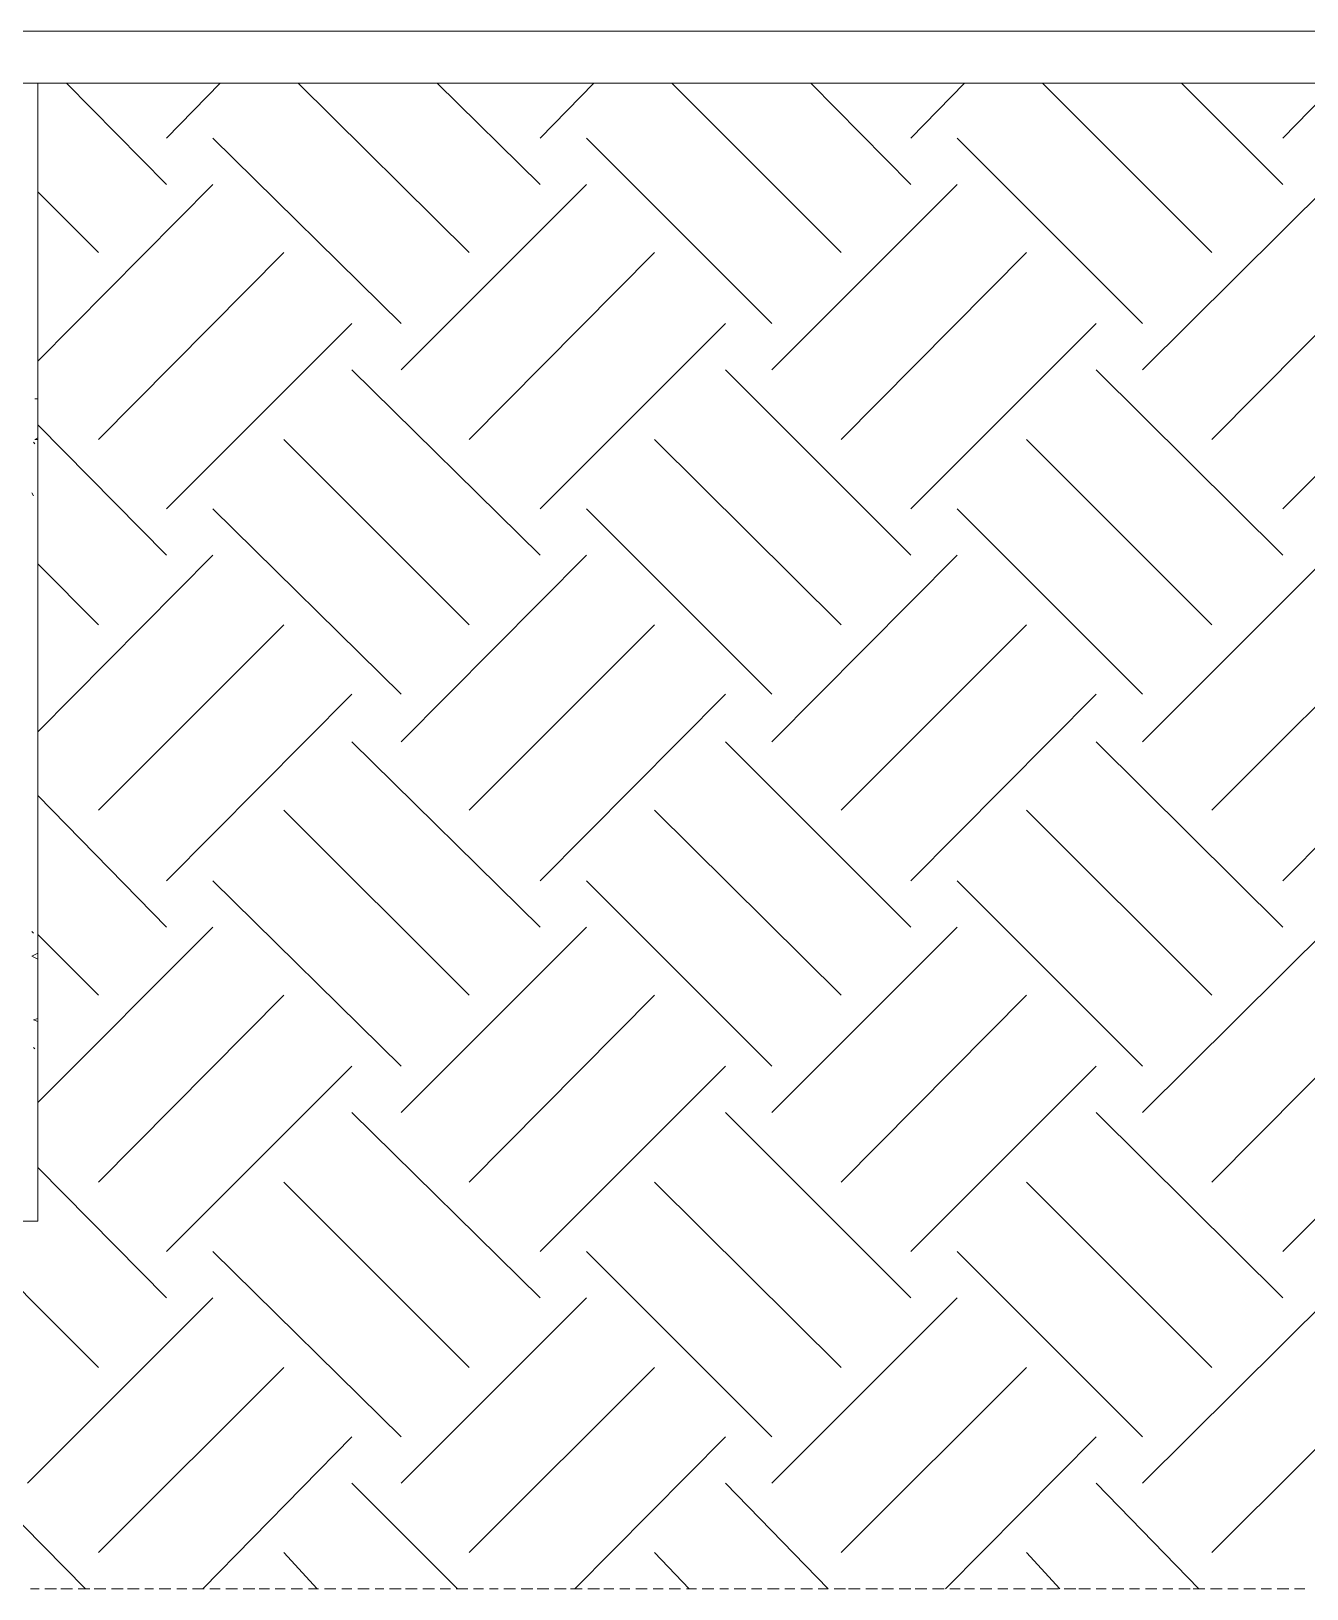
# Model space of a CAD drawing. Header units: millimetres. Extents: x 2928 to 3112, y 1220 to 1280.
# Drawn here: x 3077.089 to 3078.546, y 1263.707 to 1265.487 of the extents above; entities that cross this region are included whole.
import ezdxf

# ---------------------------------------------------------------- set-up
doc = ezdxf.new("R2010")
doc.units = ezdxf.units.MM

msp = doc.modelspace()

# ---------------------------------------------------------------- linework, layer by layer
at = {"color": 7, "linetype": 'Continuous', "lineweight": 9, "true_color": 0x000007}
for points in [[(3075.70038, 1265.48679), (3088.13176, 1265.48679), (3088.13176, 1265.48679)], [(3075.70038, 1265.42724), (3088.13176, 1265.42724), (3088.13176, 1265.42724)]]:
    msp.add_lwpolyline(points, dxfattribs=at)
at = {"color": 253, "linetype": 'Continuous', "lineweight": 5, "true_color": 0x9a9a9a}
for points in [[(3077.09635, 1265.42724), (3077.09635, 1264.12721), (3077.09635, 1264.12721)], [(3076.4943, 1264.12721), (3077.09635, 1264.12721), (3077.09635, 1264.12721)]]:
    msp.add_lwpolyline(points, dxfattribs=at)
at = {"color": 9, "linetype": 'Continuous', "lineweight": 13, "true_color": 0xbababa}
for points in [[(3077.24355, 1265.31146), (3077.12943, 1265.42724), (3077.12943, 1265.42724)], [(3077.24355, 1265.36439), (3077.30475, 1265.42724), (3077.30475, 1265.42724)], [(3077.58924, 1265.23373), (3077.39407, 1265.42724), (3077.39407, 1265.42724)], [(3077.67028, 1265.31146), (3077.55285, 1265.42724), (3077.55285, 1265.42724)], [(3077.67028, 1265.36439), (3077.73148, 1265.42724), (3077.73148, 1265.42724)], [(3078.01431, 1265.23373), (3077.8208, 1265.42724), (3077.8208, 1265.42724)], [(3078.0937, 1265.31146), (3077.97958, 1265.42724), (3077.97958, 1265.42724)], [(3078.0937, 1265.36439), (3078.1549, 1265.42724), (3078.1549, 1265.42724)], [(3078.43773, 1265.23373), (3078.24422, 1265.42724), (3078.24422, 1265.42724)], [(3078.51878, 1265.31146), (3078.403, 1265.42724), (3078.403, 1265.42724)], [(3078.51878, 1265.36439), (3078.57998, 1265.42724), (3078.57998, 1265.42724)], [(3077.5115, 1265.15268), (3077.29648, 1265.36439), (3077.29648, 1265.36439)], [(3077.93492, 1265.15268), (3077.72321, 1265.36439), (3077.72321, 1265.36439)], [(3078.35834, 1265.15268), (3078.14663, 1265.36439), (3078.14663, 1265.36439)], [(3077.09635, 1265.10968), (3077.29648, 1265.31146), (3077.29648, 1265.31146)], [(3077.5115, 1265.09975), (3077.72321, 1265.31146), (3077.72321, 1265.31146)], [(3077.93492, 1265.09975), (3078.14663, 1265.31146), (3078.14663, 1265.31146)], [(3078.35834, 1265.09975), (3078.57171, 1265.31146), (3078.57171, 1265.31146)], [(3077.16582, 1265.23373), (3077.09635, 1265.30319), (3077.09635, 1265.30319)], [(3077.16582, 1265.02036), (3077.37753, 1265.23373), (3077.37753, 1265.23373)], [(3077.58924, 1265.02036), (3077.80095, 1265.23373), (3077.80095, 1265.23373)], [(3078.01431, 1265.02036), (3078.22602, 1265.23373), (3078.22602, 1265.23373)], [(3078.43773, 1265.02036), (3078.64944, 1265.23373), (3078.64944, 1265.23373)], [(3077.24355, 1264.94097), (3077.45527, 1265.15268), (3077.45527, 1265.15268)], [(3077.67028, 1264.94097), (3077.88199, 1265.15268), (3077.88199, 1265.15268)], [(3078.0937, 1264.94097), (3078.30542, 1265.15268), (3078.30542, 1265.15268)], [(3078.51878, 1264.94097), (3078.73049, 1265.15268), (3078.73049, 1265.15268)], [(3077.67028, 1264.88804), (3077.45527, 1265.09975), (3077.45527, 1265.09975)], [(3078.0937, 1264.88804), (3077.88199, 1265.09975), (3077.88199, 1265.09975)], [(3078.51878, 1264.88804), (3078.30542, 1265.09975), (3078.30542, 1265.09975)], [(3077.09304, 1265.06667), (3077.09635, 1265.06667), (3077.09635, 1265.06667)], [(3077.09304, 1265.06667), (3077.09635, 1265.06667), (3077.09635, 1265.06667)], [(3077.24355, 1264.88804), (3077.09635, 1265.0369), (3077.09635, 1265.0369)], [(3077.09304, 1265.0154), (3077.09139, 1265.01705), (3077.09139, 1265.01705)], [(3077.09304, 1265.02036), (3077.09635, 1265.02202), (3077.09635, 1265.02202)], [(3077.09304, 1265.02036), (3077.09635, 1265.02036), (3077.09635, 1265.02036)], [(3077.58924, 1264.80865), (3077.37753, 1265.02036), (3077.37753, 1265.02036)], [(3078.01431, 1264.80865), (3077.80095, 1265.02036), (3077.80095, 1265.02036)], [(3078.43773, 1264.80865), (3078.22602, 1265.02036), (3078.22602, 1265.02036)], [(3077.09139, 1264.95586), (3077.08973, 1264.95916), (3077.08973, 1264.95916)], [(3077.5115, 1264.72926), (3077.29648, 1264.94097), (3077.29648, 1264.94097)], [(3077.93492, 1264.72926), (3077.72321, 1264.94097), (3077.72321, 1264.94097)], [(3078.35834, 1264.72926), (3078.14663, 1264.94097), (3078.14663, 1264.94097)], [(3077.09635, 1264.68626), (3077.29648, 1264.88804), (3077.29648, 1264.88804)], [(3077.5115, 1264.67468), (3077.72321, 1264.88804), (3077.72321, 1264.88804)], [(3077.93492, 1264.67468), (3078.14663, 1264.88804), (3078.14663, 1264.88804)], [(3078.35834, 1264.67468), (3078.57171, 1264.88804), (3078.57171, 1264.88804)], [(3077.16582, 1264.80865), (3077.09635, 1264.87812), (3077.09635, 1264.87812)], [(3077.16582, 1264.59694), (3077.37753, 1264.80865), (3077.37753, 1264.80865)], [(3077.58924, 1264.59694), (3077.80095, 1264.80865), (3077.80095, 1264.80865)], [(3078.01431, 1264.59694), (3078.22602, 1264.80865), (3078.22602, 1264.80865)], [(3078.43773, 1264.59694), (3078.64944, 1264.80865), (3078.64944, 1264.80865)], [(3077.24355, 1264.51589), (3077.45527, 1264.72926), (3077.45527, 1264.72926)], [(3077.67028, 1264.51589), (3077.88199, 1264.72926), (3077.88199, 1264.72926)], [(3078.0937, 1264.51589), (3078.30542, 1264.72926), (3078.30542, 1264.72926)], [(3078.51878, 1264.51589), (3078.73049, 1264.72926), (3078.73049, 1264.72926)], [(3077.67028, 1264.46297), (3077.45527, 1264.67468), (3077.45527, 1264.67468)], [(3078.0937, 1264.46297), (3077.88199, 1264.67468), (3077.88199, 1264.67468)], [(3078.51878, 1264.46297), (3078.30542, 1264.67468), (3078.30542, 1264.67468)], [(3077.24355, 1264.46297), (3077.09635, 1264.61348), (3077.09635, 1264.61348)], [(3077.58924, 1264.38523), (3077.37753, 1264.59694), (3077.37753, 1264.59694)], [(3078.01431, 1264.38523), (3077.80095, 1264.59694), (3077.80095, 1264.59694)], [(3078.43773, 1264.38523), (3078.22602, 1264.59694), (3078.22602, 1264.59694)], [(3077.5115, 1264.30418), (3077.29648, 1264.51589), (3077.29648, 1264.51589)], [(3077.93492, 1264.30418), (3077.72321, 1264.51589), (3077.72321, 1264.51589)], [(3078.35834, 1264.30418), (3078.14663, 1264.51589), (3078.14663, 1264.51589)], [(3077.09139, 1264.45635), (3077.08973, 1264.45801), (3077.08973, 1264.45801)], [(3077.09635, 1264.26283), (3077.29648, 1264.46297), (3077.29648, 1264.46297)], [(3077.16582, 1264.38523), (3077.09635, 1264.4547), (3077.09635, 1264.4547)], [(3077.5115, 1264.25126), (3077.72321, 1264.46297), (3077.72321, 1264.46297)], [(3077.93492, 1264.25126), (3078.14663, 1264.46297), (3078.14663, 1264.46297)], [(3078.35834, 1264.25126), (3078.57171, 1264.46297), (3078.57171, 1264.46297)], [(3077.08973, 1264.42989), (3077.09635, 1264.4332), (3077.09635, 1264.4332)], [(3077.08973, 1264.42989), (3077.09635, 1264.42658), (3077.09635, 1264.42658)], [(3077.16582, 1264.17187), (3077.37753, 1264.38523), (3077.37753, 1264.38523)], [(3077.58924, 1264.17187), (3077.80095, 1264.38523), (3077.80095, 1264.38523)], [(3078.01431, 1264.17187), (3078.22602, 1264.38523), (3078.22602, 1264.38523)], [(3078.43773, 1264.17187), (3078.64944, 1264.38523), (3078.64944, 1264.38523)], [(3077.09139, 1264.35711), (3077.09635, 1264.35877), (3077.09635, 1264.35877)], [(3077.09139, 1264.35711), (3077.09635, 1264.35546), (3077.09635, 1264.35546)], [(3077.09304, 1264.32403), (3077.09139, 1264.32569), (3077.09139, 1264.32569)], [(3077.24355, 1264.09247), (3077.45527, 1264.30418), (3077.45527, 1264.30418)], [(3077.67028, 1264.09247), (3077.88199, 1264.30418), (3077.88199, 1264.30418)], [(3078.0937, 1264.09247), (3078.30542, 1264.30418), (3078.30542, 1264.30418)], [(3078.51878, 1264.09247), (3078.73049, 1264.30418), (3078.73049, 1264.30418)], [(3077.67028, 1264.03955), (3077.45527, 1264.25126), (3077.45527, 1264.25126)], [(3078.0937, 1264.03955), (3077.88199, 1264.25126), (3077.88199, 1264.25126)], [(3078.51878, 1264.03955), (3078.30542, 1264.25126), (3078.30542, 1264.25126)], [(3077.24355, 1264.03955), (3077.09635, 1264.18841), (3077.09635, 1264.18841)], [(3077.58924, 1263.96015), (3077.37753, 1264.17187), (3077.37753, 1264.17187)], [(3078.01431, 1263.96015), (3077.80095, 1264.17187), (3077.80095, 1264.17187)], [(3078.43773, 1263.96015), (3078.22602, 1264.17187), (3078.22602, 1264.17187)], [(3077.16582, 1263.96015), (3076.99876, 1264.12721), (3076.99876, 1264.12721)], [(3077.5115, 1263.88076), (3077.29648, 1264.09247), (3077.29648, 1264.09247)], [(3077.93492, 1263.88076), (3077.72321, 1264.09247), (3077.72321, 1264.09247)], [(3078.35834, 1263.88076), (3078.14663, 1264.09247), (3078.14663, 1264.09247)], [(3077.08477, 1263.82784), (3077.29648, 1264.03955), (3077.29648, 1264.03955)], [(3077.5115, 1263.82784), (3077.72321, 1264.03955), (3077.72321, 1264.03955)], [(3077.93492, 1263.82784), (3078.14663, 1264.03955), (3078.14663, 1264.03955)], [(3078.35834, 1263.82784), (3078.57171, 1264.03955), (3078.57171, 1264.03955)], [(3077.16582, 1263.74844), (3077.37753, 1263.96015), (3077.37753, 1263.96015)], [(3077.58924, 1263.74844), (3077.80095, 1263.96015), (3077.80095, 1263.96015)], [(3078.01431, 1263.74844), (3078.22602, 1263.96015), (3078.22602, 1263.96015)], [(3078.43773, 1263.74844), (3078.64944, 1263.96015), (3078.64944, 1263.96015)], [(3077.2849, 1263.70709), (3077.45527, 1263.88076), (3077.45527, 1263.88076)], [(3077.70998, 1263.70709), (3077.88199, 1263.88076), (3077.88199, 1263.88076)], [(3078.1334, 1263.70709), (3078.30542, 1263.88076), (3078.30542, 1263.88076)], [(3077.15093, 1263.70709), (3077.03184, 1263.82784), (3077.03184, 1263.82784)], [(3077.57601, 1263.70709), (3077.45527, 1263.82784), (3077.45527, 1263.82784)], [(3077.99943, 1263.70709), (3077.88199, 1263.82784), (3077.88199, 1263.82784)], [(3078.42285, 1263.70709), (3078.30542, 1263.82784), (3078.30542, 1263.82784)], [(3077.41557, 1263.70709), (3077.37753, 1263.74844), (3077.37753, 1263.74844)], [(3077.84064, 1263.70709), (3077.80095, 1263.74844), (3077.80095, 1263.74844)], [(3078.26407, 1263.70709), (3078.22602, 1263.74844), (3078.22602, 1263.74844)]]:
    msp.add_lwpolyline(points, dxfattribs=at)
at = {"color": 252, "linetype": 'Continuous', "lineweight": 13, "true_color": 0x989898}
for points in [[(3077.08808, 1263.70709), (3077.098, 1263.70709), (3077.098, 1263.70709)], [(3077.10462, 1263.70709), (3077.11785, 1263.70709), (3077.11785, 1263.70709)], [(3077.12281, 1263.70709), (3077.13605, 1263.70709), (3077.13605, 1263.70709)], [(3077.14266, 1263.70709), (3077.15589, 1263.70709), (3077.15589, 1263.70709)], [(3077.16086, 1263.70709), (3077.17409, 1263.70709), (3077.17409, 1263.70709)], [(3077.1807, 1263.70709), (3077.19393, 1263.70709), (3077.19393, 1263.70709)], [(3077.1989, 1263.70709), (3077.21213, 1263.70709), (3077.21213, 1263.70709)], [(3077.21874, 1263.70709), (3077.22867, 1263.70709), (3077.22867, 1263.70709)], [(3077.23528, 1263.70709), (3077.24852, 1263.70709), (3077.24852, 1263.70709)], [(3077.25513, 1263.70709), (3077.26671, 1263.70709), (3077.26671, 1263.70709)], [(3077.27333, 1263.70709), (3077.28656, 1263.70709), (3077.28656, 1263.70709)], [(3077.29317, 1263.70709), (3077.30475, 1263.70709), (3077.30475, 1263.70709)], [(3077.31137, 1263.70709), (3077.3246, 1263.70709), (3077.3246, 1263.70709)], [(3077.33122, 1263.70709), (3077.34445, 1263.70709), (3077.34445, 1263.70709)], [(3077.34941, 1263.70709), (3077.36099, 1263.70709), (3077.36099, 1263.70709)], [(3077.3676, 1263.70709), (3077.37918, 1263.70709), (3077.37918, 1263.70709)], [(3077.3858, 1263.70709), (3077.39903, 1263.70709), (3077.39903, 1263.70709)], [(3077.40565, 1263.70709), (3077.41722, 1263.70709), (3077.41722, 1263.70709)], [(3077.42384, 1263.70709), (3077.43707, 1263.70709), (3077.43707, 1263.70709)], [(3077.44369, 1263.70709), (3077.45527, 1263.70709), (3077.45527, 1263.70709)], [(3077.46188, 1263.70709), (3077.47511, 1263.70709), (3077.47511, 1263.70709)], [(3077.48173, 1263.70709), (3077.49165, 1263.70709), (3077.49165, 1263.70709)], [(3077.49827, 1263.70709), (3077.5115, 1263.70709), (3077.5115, 1263.70709)], [(3077.51646, 1263.70709), (3077.52969, 1263.70709), (3077.52969, 1263.70709)], [(3077.53631, 1263.70709), (3077.54954, 1263.70709), (3077.54954, 1263.70709)], [(3077.55616, 1263.70709), (3077.56774, 1263.70709), (3077.56774, 1263.70709)], [(3077.57435, 1263.70709), (3077.58758, 1263.70709), (3077.58758, 1263.70709)], [(3077.5942, 1263.70709), (3077.60578, 1263.70709), (3077.60578, 1263.70709)], [(3077.61239, 1263.70709), (3077.62232, 1263.70709), (3077.62232, 1263.70709)], [(3077.62893, 1263.70709), (3077.64217, 1263.70709), (3077.64217, 1263.70709)], [(3077.64878, 1263.70709), (3077.66201, 1263.70709), (3077.66201, 1263.70709)], [(3077.66698, 1263.70709), (3077.68021, 1263.70709), (3077.68021, 1263.70709)], [(3077.68682, 1263.70709), (3077.70006, 1263.70709), (3077.70006, 1263.70709)], [(3077.70502, 1263.70709), (3077.71825, 1263.70709), (3077.71825, 1263.70709)], [(3077.72487, 1263.70709), (3077.7381, 1263.70709), (3077.7381, 1263.70709)], [(3077.74306, 1263.70709), (3077.75464, 1263.70709), (3077.75464, 1263.70709)], [(3077.76125, 1263.70709), (3077.77283, 1263.70709), (3077.77283, 1263.70709)], [(3077.77945, 1263.70709), (3077.79268, 1263.70709), (3077.79268, 1263.70709)], [(3077.79929, 1263.70709), (3077.81087, 1263.70709), (3077.81087, 1263.70709)], [(3077.81749, 1263.70709), (3077.83072, 1263.70709), (3077.83072, 1263.70709)], [(3077.83734, 1263.70709), (3077.84891, 1263.70709), (3077.84891, 1263.70709)], [(3077.85553, 1263.70709), (3077.86876, 1263.70709), (3077.86876, 1263.70709)], [(3077.87538, 1263.70709), (3077.8853, 1263.70709), (3077.8853, 1263.70709)], [(3077.89192, 1263.70709), (3077.90515, 1263.70709), (3077.90515, 1263.70709)], [(3077.91177, 1263.70709), (3077.92334, 1263.70709), (3077.92334, 1263.70709)], [(3077.92996, 1263.70709), (3077.94319, 1263.70709), (3077.94319, 1263.70709)], [(3077.94981, 1263.70709), (3077.96139, 1263.70709), (3077.96139, 1263.70709)], [(3077.968, 1263.70709), (3077.98123, 1263.70709), (3077.98123, 1263.70709)], [(3077.98785, 1263.70709), (3077.99943, 1263.70709), (3077.99943, 1263.70709)], [(3078.00604, 1263.70709), (3078.01928, 1263.70709), (3078.01928, 1263.70709)], [(3078.02258, 1263.70709), (3078.03582, 1263.70709), (3078.03582, 1263.70709)], [(3078.04243, 1263.70709), (3078.05566, 1263.70709), (3078.05566, 1263.70709)], [(3078.06062, 1263.70709), (3078.07386, 1263.70709), (3078.07386, 1263.70709)], [(3078.08047, 1263.70709), (3078.0937, 1263.70709), (3078.0937, 1263.70709)], [(3078.09867, 1263.70709), (3078.1119, 1263.70709), (3078.1119, 1263.70709)], [(3078.11851, 1263.70709), (3078.13175, 1263.70709), (3078.13175, 1263.70709)], [(3078.13836, 1263.70709), (3078.14994, 1263.70709), (3078.14994, 1263.70709)], [(3078.1549, 1263.70709), (3078.16648, 1263.70709), (3078.16648, 1263.70709)], [(3078.1731, 1263.70709), (3078.18633, 1263.70709), (3078.18633, 1263.70709)], [(3078.19294, 1263.70709), (3078.20452, 1263.70709), (3078.20452, 1263.70709)], [(3078.21114, 1263.70709), (3078.22437, 1263.70709), (3078.22437, 1263.70709)], [(3078.23099, 1263.70709), (3078.24422, 1263.70709), (3078.24422, 1263.70709)], [(3078.24918, 1263.70709), (3078.26241, 1263.70709), (3078.26241, 1263.70709)], [(3078.26903, 1263.70709), (3078.28226, 1263.70709), (3078.28226, 1263.70709)], [(3078.28557, 1263.70709), (3078.2988, 1263.70709), (3078.2988, 1263.70709)], [(3078.30542, 1263.70709), (3078.31699, 1263.70709), (3078.31699, 1263.70709)], [(3078.32361, 1263.70709), (3078.33684, 1263.70709), (3078.33684, 1263.70709)], [(3078.34346, 1263.70709), (3078.35503, 1263.70709), (3078.35503, 1263.70709)], [(3078.36165, 1263.70709), (3078.37488, 1263.70709), (3078.37488, 1263.70709)], [(3078.3815, 1263.70709), (3078.39308, 1263.70709), (3078.39308, 1263.70709)], [(3078.39969, 1263.70709), (3078.41292, 1263.70709), (3078.41292, 1263.70709)], [(3078.41623, 1263.70709), (3078.42946, 1263.70709), (3078.42946, 1263.70709)], [(3078.43608, 1263.70709), (3078.44931, 1263.70709), (3078.44931, 1263.70709)], [(3078.45593, 1263.70709), (3078.46751, 1263.70709), (3078.46751, 1263.70709)], [(3078.47412, 1263.70709), (3078.48735, 1263.70709), (3078.48735, 1263.70709)], [(3078.49397, 1263.70709), (3078.50555, 1263.70709), (3078.50555, 1263.70709)], [(3078.51216, 1263.70709), (3078.5254, 1263.70709), (3078.5254, 1263.70709)], [(3078.53201, 1263.70709), (3078.54359, 1263.70709), (3078.54359, 1263.70709)]]:
    msp.add_lwpolyline(points, dxfattribs=at)

doc.saveas('drawing.dxf')
